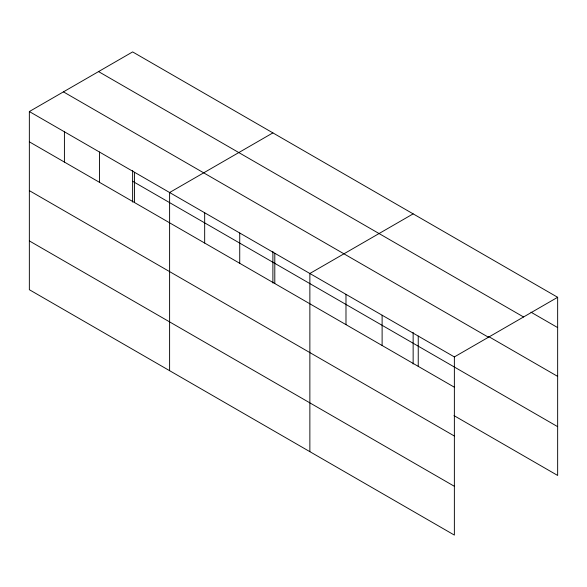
<?xml version="1.0" encoding="UTF-8"?>
<svg xmlns="http://www.w3.org/2000/svg" width="587" height="587" viewBox="0 0 587 587"><rect width="100%" height="100%" fill="white"/><g stroke="black" fill="none" stroke-linecap="round" stroke-linejoin="round"><path stroke-width="0.88" d="M29.35 111.545L454.367 356.925L454.367 535.087L29.35 289.707L29.35 111.545L132.633 51.913L557.65 297.293L557.65 475.455L453.986 415.603M272.889 132.889L169.606 192.521L169.606 370.683M413.145 213.866L309.863 273.491L309.863 451.66M454.367 356.925L557.65 297.293M530.949 312.167L557.65 327.59M98.55 71.592L523.567 316.973M488.538 336.483L557.65 376.384M63.433 91.865L488.45 337.246M132.633 181.28L557.65 426.661M29.35 141.834L454.367 387.215M29.35 190.636L454.367 436.016M29.35 240.912L454.367 486.293M418.238 336.065L418.238 366.361M413.145 332.455L413.145 364.013M382.115 315.212L382.115 345.501M345.985 294.351L345.985 324.648M274.797 253.246L274.797 283.543M272.889 251.478L272.889 283.037M239.731 233.002L239.731 263.299M204.672 212.765L204.672 243.055M134.54 172.277L134.54 202.566M132.633 170.509L132.633 202.06M99.474 152.033L99.474 182.322M64.416 131.789L64.416 162.078"/></g></svg>
